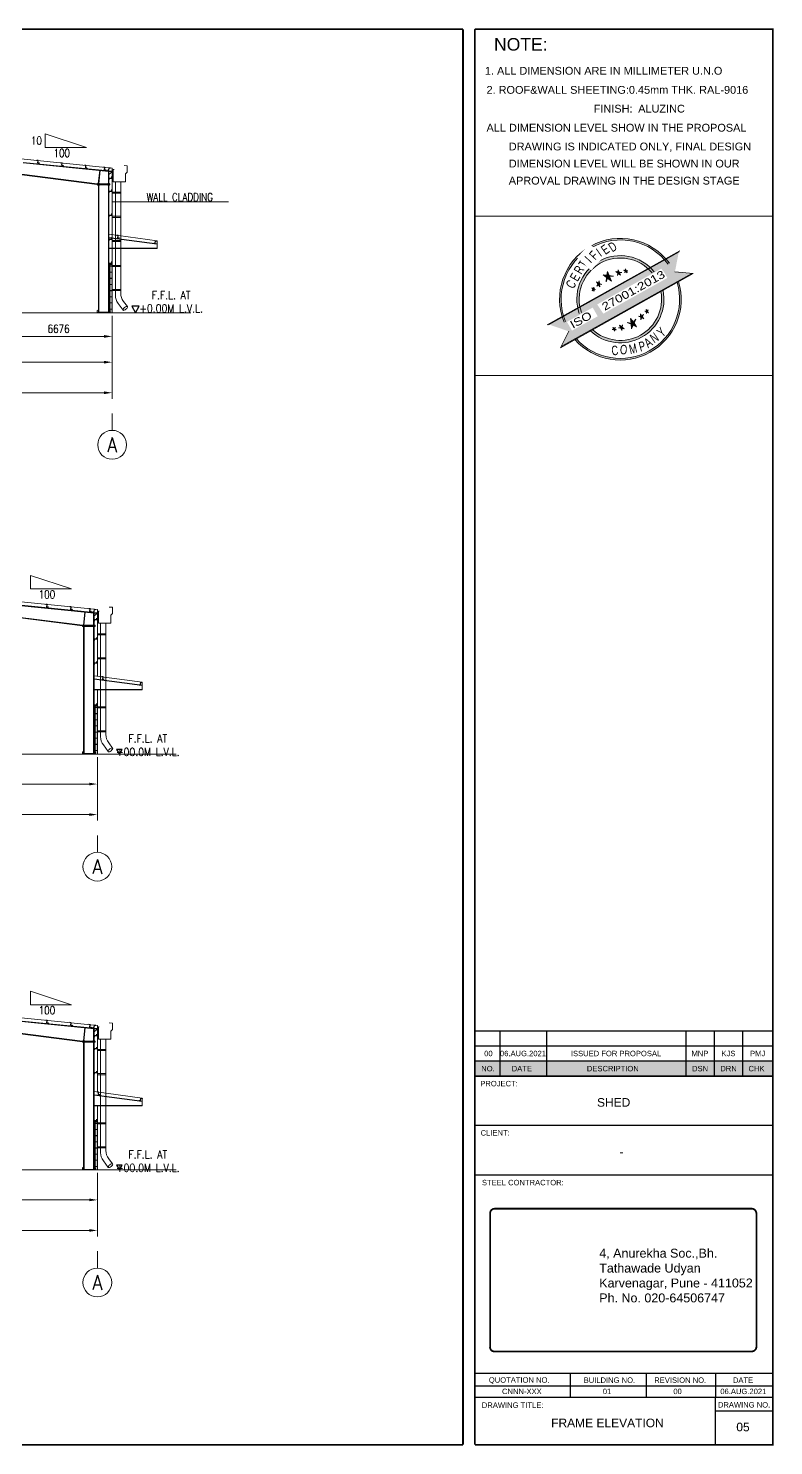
# Model space of a CAD drawing. Header units: millimetres. Extents: x 656141 to 1304589, y -54663 to 110742.
# Drawn here: x 859633 to 906094, y 8730 to 97071 of the extents above; entities that cross this region are included whole.
import ezdxf
from ezdxf.enums import TextEntityAlignment as Align

# ---------------------------------------------------------------- set-up
doc = ezdxf.new("R2010")
doc.units = ezdxf.units.MM
doc.header["$LTSCALE"] = 0.35
doc.header["$MEASUREMENT"] = 0
doc.linetypes.add('CENTER', pattern=[6884.562, 4302.852, -860.57, 860.57, -860.57])
doc.linetypes.add('CONTIN', pattern=[0, 0, 0])
doc.layers.get('0').update_dxf_attribs({"linetype": 'CONTIN'})
doc.layers.get('Defpoints').update_dxf_attribs({"linetype": 'CONTINUOUS'})
doc.layers.add('bORDER', color=1, linetype='CONTINUOUS', lineweight=70)
doc.layers.add('DIMENSIONS', color=7, linetype='CONTINUOUS')
doc.styles.add('ARIAL', font='arial.ttf', dxfattribs={"width": 0.7})
doc.styles.add('ROMANT', font='simplex.shx')
doc.styles.add('S', font='simplex.shx')
doc.styles.add('SIMPLEX', font='simplex.shx', dxfattribs={"width": 0.8})
doc.dimstyles.new('FOR PLAN', dxfattribs={"dimscale": 115, "dimtxt": 2, "dimasz": 2, "dimexe": 1.5, "dimexo": 0.75, "dimgap": 0.9, "dimtad": 1, "dimdec": 0, "dimzin": 0, "dimdsep": 46, "dimtxsty": 'SIMPLEX', "dimcen": 0.09, "dimclrd": 6, "dimclre": 6, "dimclrt": 7, "dimadec": 0, "dimazin": 0, "dimtfac": 1, "dimtdec": 0, "dimtmove": 0, "dimatfit": 3, "dimfxl": 1, "dimtolj": 1, "dimtzin": 0, "dimlwd": 0, "dimlwe": 0, "dimarcsym": 0})

# ---------------------------------------------------------------- blocks, each defined once
blk = doc.blocks.new('*D24')
at = {"color": 6, "linetype": 'ByBlock', "lineweight": 0}
for p, q in [((813958, 79162), (813958, 73983)), ((864858, 79162), (864858, 73983)), ((814458, 74358), (864358, 74358))]:
    blk.add_line(p, q, dxfattribs=at)
at = {"color": 6, "linetype": 'Continuous', "lineweight": 5}
for points in [[(814458, 74442), (814458, 74275), (813958, 74358)], [(864358, 74275), (864358, 74442), (864858, 74358)]]:
    blk.add_solid(points, dxfattribs=at)
at = {"layer": 'Defpoints', "color": 0, "linetype": 'Continuous', "lineweight": 5}
for p in [(813958, 79349), (864858, 79349), (864858, 74358)]:
    blk.add_point(p, dxfattribs=at)
at = {"color": 7, "linetype": 'Continuous', "lineweight": 0, "insert": (839408, 74833), "char_height": 500, "attachment_point": 5, "style": 'SIMPLEX'}
blk.add_mtext('\\A1;{50900 \\Fsimplex.shx|c1;OUT TO OUT OF STEEL LINE }', dxfattribs=at)
blk = doc.blocks.new('*D25')
at = {"color": 6, "linetype": 'ByBlock', "lineweight": 0}
for p, q in [((839408, 79162), (839408, 75886)), ((864858, 79162), (864858, 75886)), ((864358, 76261), (839908, 76261))]:
    blk.add_line(p, q, dxfattribs=at)
at = {"color": 6, "linetype": 'Continuous', "lineweight": 5}
for points in [[(839908, 76345), (839908, 76178), (839408, 76261)], [(864358, 76178), (864358, 76345), (864858, 76261)]]:
    blk.add_solid(points, dxfattribs=at)
at = {"layer": 'Defpoints', "color": 0, "linetype": 'Continuous', "lineweight": 5}
for p in [(839408, 79349), (864858, 79349), (839408, 76261)]:
    blk.add_point(p, dxfattribs=at)
at = {"color": 7, "linetype": 'Continuous', "lineweight": 0, "insert": (852133, 76736), "char_height": 500, "attachment_point": 5, "style": 'SIMPLEX'}
blk.add_mtext('\\A1;{25450}', dxfattribs=at)
blk = doc.blocks.new('*D27')
at = {"color": 6, "linetype": 'ByBlock', "lineweight": 0}
for p, q in [((858182, 79162), (858182, 77493)), ((864858, 79162), (864858, 77493)), ((864358, 77868), (858682, 77868))]:
    blk.add_line(p, q, dxfattribs=at)
at = {"color": 6, "linetype": 'Continuous', "lineweight": 5}
for points in [[(858682, 77952), (858682, 77785), (858182, 77868)], [(864358, 77785), (864358, 77952), (864858, 77868)]]:
    blk.add_solid(points, dxfattribs=at)
at = {"layer": 'Defpoints', "color": 0, "linetype": 'Continuous', "lineweight": 5}
for p in [(858182, 79349), (864858, 79349), (858182, 77868)]:
    blk.add_point(p, dxfattribs=at)
at = {"color": 7, "linetype": 'Continuous', "lineweight": 0, "insert": (861520, 78343), "char_height": 500, "attachment_point": 5, "style": 'SIMPLEX'}
blk.add_mtext('\\A1;{6676}', dxfattribs=at)
blk = doc.blocks.new('ZCOL')
for p, q in [((10, 0), (0, 0)), ((0, 0), (0, -25)), ((10, -3), (10, 0)), ((-10, -25), (-10, -23)), ((0, -25), (-10, -25))]:
    blk.add_line(p, q)
blk = doc.blocks.new('A$C6AC2533B')
at = {"color": 1}
blk.add_lwpolyline([(1, 0), (251, 433), (-249, 433)], close=True, dxfattribs=at)
at = {"const_width": 5}
blk.add_lwpolyline([(1, 433), (1, 817), (4182, 817)], dxfattribs=at)
at = {"color": 1}
blk.add_solid([(-249, 433), (251, 433), (0, 0), (-249, 433)], dxfattribs=at)
blk = doc.blocks.new('A1-SHEET')
at = {"linetype": 'ByBlock', "lineweight": 0}
h = blk.add_hatch(color=12, dxfattribs=at)
h.dxf.hatch_style = 1
h.paths.add_polyline_path([(-82.05, 463.74), (-81.45, 464.08, 0.798439), (-39.12, 487.72), (-38.52, 488.05, -0.803293), (-82.05, 463.74)])
h.paths.add_polyline_path([(-87.44, 473.44, -0.800437), (-43.95, 497.73), (-44.54, 497.4, 0.795518), (-86.85, 473.77)])
h = blk.add_hatch(color=12, dxfattribs=at)
h.dxf.hatch_style = 1
h.paths.add_polyline_path([(-84.66, 467.23), (-87.67, 460.6), (-32.86, 491.22), (-40.08, 492.12), (-38.41, 500.82), (-93.25, 470.19)])
h.paths.add_polyline_path([(-85.4, 471.19), (-83.29, 467.51), (-72.5, 473.53), (-74.61, 477.21)], flags=16)
edge = h.paths.add_edge_path(flags=16)
edge.add_line((-45.86, 493.5), (-72.71, 478.51))
edge.add_line((-72.71, 478.51), (-70.12, 474.63))
edge.add_line((-70.12, 474.63), (-43.27, 489.62))
edge.add_line((-43.27, 489.62), (-44.67, 492.14))
h = blk.add_hatch(color=12, dxfattribs=at)
h.dxf.hatch_style = 1
h.paths.add_polyline_path([(-75.51, 467.39), (-74.6, 467.91, 0.719071), (-45.98, 483.89), (-45.06, 484.4, -0.733025)])
h.paths.add_polyline_path([(-80.9, 477.09, -0.729212), (-50.49, 494.07), (-51.41, 493.56, 0.715067), (-79.98, 477.61)])
h = blk.add_hatch(color=12, dxfattribs=at)
h.dxf.hatch_style = 1
h.paths.add_polyline_path([(-73.05, 487.94), (-72.22, 487.57), (-72.22, 487.57), (-72.22, 487.58), (-71.86, 488.4), (-71.75, 487.36), (-70.78, 486.93), (-71.72, 487.08), (-71.59, 485.93), (-72.27, 486.86), (-72.86, 486.13), (-72.44, 487.1)])
h = blk.add_hatch(color=12, dxfattribs=at)
h.dxf.hatch_style = 1
h.paths.add_polyline_path([(-64.89, 492.3), (-64, 492.18), (-64, 492.17), (-64, 492.18), (-63.88, 493.07), (-63.48, 492.11), (-62.43, 491.97), (-63.37, 491.84), (-62.93, 490.78), (-63.84, 491.48), (-64.2, 490.61), (-64.06, 491.66)])
h = blk.add_hatch(color=12, dxfattribs=at)
h.dxf.hatch_style = 1
h.paths.add_polyline_path([(-61.51, 492.86), (-60.9, 492.78), (-60.9, 492.77), (-60.9, 492.77), (-60.81, 493.39), (-60.54, 492.73), (-59.83, 492.63), (-60.47, 492.55), (-60.16, 491.82), (-60.79, 492.3), (-61.04, 491.7), (-60.94, 492.42)])
h = blk.add_hatch(color=12, dxfattribs=at)
h.dxf.hatch_style = 1
h.paths.add_polyline_path([(-74.92, 485.5), (-74.36, 485.25), (-74.35, 485.24), (-74.36, 485.25), (-74.11, 485.81), (-74.03, 485.1), (-73.37, 484.8), (-74.01, 484.91), (-73.93, 484.12), (-74.39, 484.76), (-74.79, 484.26), (-74.5, 484.92)])
h = blk.add_hatch(color=12, dxfattribs=at)
h.dxf.hatch_style = 1
h.paths.add_polyline_path([(-52.78, 475.66), (-52.14, 475.55), (-52.22, 476.34), (-51.76, 475.69), (-51.35, 476.18), (-51.65, 475.53), (-51.24, 474.95), (-51.8, 475.21), (-51.81, 475.21), (-51.8, 475.2), (-52.06, 474.65), (-52.13, 475.36)])
h = blk.add_hatch(color=12, dxfattribs=at)
h.dxf.hatch_style = 1
h.paths.add_polyline_path([(-63.82, 468.66), (-62.89, 468.77), (-63.31, 469.84), (-62.41, 469.12), (-62.04, 469.99), (-62.19, 468.95), (-61.37, 468.3), (-62.26, 468.43), (-62.27, 468.44), (-62.27, 468.43), (-62.4, 467.54), (-62.78, 468.51)])
h = blk.add_hatch(color=12, dxfattribs=at)
h.dxf.hatch_style = 1
h.paths.add_polyline_path([(-60.14, 470.94), (-58.51, 470.65), (-58.7, 472.67), (-57.53, 471.01), (-56.47, 472.28), (-57.25, 470.6), (-56.19, 469.1), (-57.63, 469.77), (-57.64, 469.77), (-57.63, 469.76), (-58.29, 468.33), (-58.46, 470.16)])
h = blk.add_hatch(color=12, dxfattribs=at)
h.dxf.hatch_style = 1
h.paths.add_polyline_path([(-55.4, 473.58), (-54.47, 473.41), (-54.58, 474.56), (-53.91, 473.62), (-53.31, 474.34), (-53.75, 473.39), (-53.15, 472.53), (-53.97, 472.91), (-53.97, 472.91), (-53.97, 472.91), (-54.35, 472.09), (-54.44, 473.13)])
h = blk.add_hatch(color=12, dxfattribs=at)
h.dxf.hatch_style = 1
h.paths.add_polyline_path([(-66.44, 468.04), (-65.8, 468.11), (-66.09, 468.84), (-65.47, 468.35), (-65.22, 468.95), (-65.32, 468.23), (-64.76, 467.79), (-65.37, 467.88), (-65.37, 467.88), (-65.37, 467.88), (-65.46, 467.27), (-65.73, 467.93)])
blk.add_hatch(color=254).paths.add_polyline_path([(-124.02, 161.04), (0.98, 161.04), (0.98, 154.74), (-124.02, 154.74)])
at = {"color": 12, "linetype": 'Continuous', "lineweight": 5}
for p, q in [((-93.68, 469.95), (-37.98, 501.06)), ((-93.09, 469.9), (-38.24, 500.53)), ((-88.1, 460.36), (-32.43, 491.45)), ((-87.84, 460.89), (-33.02, 491.51)), ((-40.08, 492.12), (-32.43, 491.45)), ((-84.66, 467.23), (-88.1, 460.36))]:
    blk.add_line(p, q, dxfattribs=at)
at = {"color": 12, "linetype": 'ByBlock', "lineweight": 0}
for p, q in [((-73.05, 487.94), (-72.22, 487.57)), ((-72.44, 487.1), (-73.05, 487.94)), ((-71.86, 488.4), (-72.22, 487.57)), ((-71.86, 488.4), (-71.75, 487.36)), ((-68.34, 489.56), (-68.97, 488.02)), ((-68.34, 489.56), (-66.73, 488.32)), ((-64.89, 492.3), (-64, 492.18)), ((-64.89, 492.3), (-64.06, 491.66)), ((-64.06, 491.66), (-64.2, 490.61)), ((-63.84, 491.48), (-64.2, 490.61)), ((-63.88, 493.07), (-64, 492.17)), ((-64, 492.18), (-64, 492.17)), ((-63.48, 492.11), (-63.88, 493.07)), ((-63.84, 491.48), (-62.93, 490.78)), ((-63.48, 492.11), (-62.43, 491.97)), ((-63.37, 491.84), (-62.43, 491.97)), ((-62.93, 490.78), (-63.37, 491.84)), ((-61.51, 492.86), (-60.9, 492.77)), ((-61.51, 492.86), (-60.94, 492.42)), ((-60.94, 492.42), (-61.04, 491.7)), ((-60.79, 492.3), (-61.04, 491.7)), ((-60.81, 493.39), (-60.9, 492.77)), ((-60.9, 492.78), (-60.9, 492.77)), ((-60.54, 492.73), (-60.81, 493.39)), ((-60.79, 492.3), (-60.16, 491.82)), ((-60.54, 492.73), (-59.83, 492.63)), ((-60.47, 492.55), (-59.83, 492.63)), ((-60.16, 491.82), (-60.47, 492.55)), ((-74.92, 485.5), (-74.35, 485.24)), ((-74.5, 484.92), (-74.92, 485.5)), ((-74.5, 484.92), (-74.79, 484.26)), ((-74.39, 484.76), (-74.79, 484.26)), ((-73.93, 484.12), (-74.39, 484.76)), ((-74.11, 485.81), (-74.36, 485.25)), ((-74.36, 485.25), (-74.35, 485.24)), ((-74.11, 485.81), (-74.03, 485.1)), ((-74.03, 485.1), (-73.37, 484.8)), ((-74.01, 484.91), (-73.93, 484.12)), ((-74.01, 484.91), (-73.37, 484.8)), ((-72.44, 487.1), (-72.86, 486.13)), ((-72.27, 486.86), (-72.86, 486.13)), ((-71.59, 485.93), (-72.27, 486.86)), ((-72.22, 487.58), (-72.22, 487.57)), ((-71.75, 487.36), (-70.78, 486.93)), ((-71.72, 487.08), (-71.59, 485.93)), ((-71.72, 487.08), (-70.78, 486.93)), ((-52.22, 476.34), (-51.76, 475.69)), ((-52.14, 475.55), (-52.22, 476.34)), ((-51.76, 475.69), (-51.35, 476.18)), ((-51.65, 475.53), (-51.35, 476.18)), ((-63.31, 469.84), (-62.89, 468.77)), ((-62.41, 469.12), (-63.31, 469.84)), ((-62.41, 469.12), (-62.04, 469.99)), ((-62.19, 468.95), (-62.04, 469.99)), ((-58.46, 470.16), (-60.14, 470.94)), ((-58.51, 470.65), (-60.14, 470.94)), ((-58.7, 472.67), (-57.53, 471.01)), ((-58.51, 470.65), (-58.7, 472.67)), ((-58.29, 468.33), (-58.46, 470.16)), ((-57.53, 471.01), (-56.47, 472.28)), ((-57.25, 470.6), (-56.47, 472.28)), ((-57.25, 470.6), (-56.19, 469.1)), ((-54.44, 473.13), (-55.4, 473.58)), ((-54.47, 473.41), (-55.4, 473.58)), ((-54.58, 474.56), (-53.91, 473.62)), ((-54.47, 473.41), (-54.58, 474.56)), ((-54.35, 472.09), (-54.44, 473.13)), ((-54.35, 472.09), (-53.97, 472.91)), ((-53.15, 472.53), (-53.97, 472.91)), ((-53.97, 472.91), (-53.97, 472.91)), ((-53.91, 473.62), (-53.31, 474.34)), ((-53.75, 473.39), (-53.31, 474.34)), ((-53.75, 473.39), (-53.15, 472.53)), ((-52.13, 475.36), (-52.78, 475.66)), ((-52.14, 475.55), (-52.78, 475.66)), ((-52.06, 474.65), (-52.13, 475.36)), ((-52.06, 474.65), (-51.8, 475.21)), ((-51.24, 474.95), (-51.81, 475.21)), ((-51.8, 475.2), (-51.81, 475.21)), ((-51.65, 475.53), (-51.24, 474.95)), ((-65.8, 468.11), (-66.44, 468.04)), ((-65.73, 467.93), (-66.44, 468.04)), ((-66.09, 468.84), (-65.8, 468.11)), ((-65.47, 468.35), (-66.09, 468.84)), ((-65.73, 467.93), (-65.46, 467.27)), ((-65.47, 468.35), (-65.22, 468.95)), ((-65.46, 467.27), (-65.37, 467.88)), ((-64.76, 467.79), (-65.37, 467.88)), ((-65.37, 467.88), (-65.37, 467.88)), ((-65.32, 468.23), (-65.22, 468.95)), ((-64.76, 467.79), (-65.32, 468.23)), ((-62.89, 468.77), (-63.82, 468.66)), ((-62.78, 468.51), (-63.82, 468.66)), ((-62.78, 468.51), (-62.4, 467.54)), ((-62.4, 467.54), (-62.27, 468.44)), ((-62.26, 468.43), (-62.27, 468.44)), ((-61.37, 468.3), (-62.27, 468.43)), ((-61.37, 468.3), (-62.19, 468.95)), ((-58.29, 468.33), (-57.63, 469.77)), ((-56.19, 469.1), (-57.64, 469.77)), ((-57.63, 469.76), (-57.64, 469.77))]:
    blk.add_line(p, q, dxfattribs=at)
at = {"color": 7}
for p, q in [((-124.02, 173.63), (0.98, 173.63)), ((-113.6, 173.63), (-113.6, 154.74)), ((-94.01, 173.63), (-94.01, 154.74)), ((-35.57, 173.63), (-35.57, 154.74)), ((-23.62, 173.63), (-23.62, 154.74)), ((-11.69, 173.63), (-11.69, 154.74)), ((-124.02, 167.33), (0.98, 167.33)), ((-124.02, 154.74), (0.98, 154.74)), ((-124.02, 134.07), (0.98, 134.07)), ((-124.02, 113.22), (0.98, 113.22)), ((-124.02, 30.04), (0.98, 30.04)), ((-124.02, 30.04), (0.9, 30.04)), ((-84.02, 30.04), (-84.02, 19.95)), ((-52.1, 30.04), (-52.1, 19.95)), ((-23.1, 30.04), (-23.1, 19.95)), ((0.9, 30.04), (0.9, 0.27)), ((0.98, 24.56), (-124.02, 24.56)), ((-124.02, 19.95), (0.9, 19.95)), ((-23.1, 0), (-23.1, 19.95)), ((-23.1, 14.18), (0.9, 14.18))]:
    blk.add_line(p, q, dxfattribs=at)
at = {"linetype": 'CENTER', "lineweight": 0}
blk.add_lwpolyline([(-124.02, 593.98), (0.98, 593.98), (0.98, 515.51), (-124.02, 515.51)], close=True, dxfattribs=at)
at = {"color": 12, "linetype": 'ByBlock', "lineweight": 0}
for radius, start, end in [(25.53, 36.21858, 202.14398), (24.86, 36.40793, 201.95462), (18.29, 39.02854, 199.33402), (17.29, 39.60326, 198.75929), (25.53, 221.63196, 16.7306), (24.86, 221.97079, 16.39177), (18.29, 226.69655, 11.666), (17.29, 227.74363, 10.61892)]:
    blk.add_arc((-62.97, 480.7), radius, start, end, dxfattribs=at)
at = {"layer": 'bORDER', "color": 5, "const_width": 0.75}
for points in [[(-129.02, 593.98), (-840, 593.98), (-840, 0), (-129.02, 0)], [(-129.02, 593.98), (-129.02, 0)], [(-124.02, 0), (0.98, 0), (0.98, 593.98), (-124.02, 593.98)], [(-124.02, 593.98), (-124.02, 0)]]:
    blk.add_lwpolyline(points, dxfattribs=at)
blk.add_lwpolyline([(-115.68, 99.06), (-7.87, 99.06, -0.414214), (-5.89, 97.08), (-5.89, 41.14, -0.414214), (-7.87, 39.16), (-115.68, 39.16, -0.48833), (-117.66, 41.14), (-117.66, 97.08, -0.198912), (-117.08, 98.48, -0.198912), (-115.68, 99.06, -0.587047)], format="xyb", dxfattribs=at)
at = {"layer": 'DIMENSIONS', "color": 7, "linetype": 'Continuous'}
blk.add_lwpolyline([(-124.02, 161.04), (0.98, 161.04), (0.98, 154.74), (-124.02, 154.74)], close=True, dxfattribs=at)
at = {"color": 7, "style": 'ARIAL'}
for s, height, p in [('NOTE:', 5.268, (-116, 585.02)), ('1. ALL DIMENSION ARE IN MILLIMETER U.N.O', 3.2757, (-119.83, 574.91)), ('2. ROOF&WALL SHEETING:0.45mm THK. RAL-9016', 3.2757, (-119.15, 566.91)), ('FINISH:', 3.276, (-74.16, 559.02)), ('ALUZINC', 3.276, (-55.49, 559.02)), ('ALL DIMENSION LEVEL SHOW IN THE PROPOSAL ', 3.2757, (-119.15, 551.02)), ('DRAWING IS INDICATED ONLY, FINAL DESIGN ', 3.2757, (-109.81, 543.14)), ('DIMENSION LEVEL WILL BE SHOWN IN OUR', 3.2757, (-109.81, 535.98)), ('APROVAL DRAWING IN THE DESIGN STAGE', 3.2757, (-109.81, 528.82))]:
    blk.add_text(s, height=height, dxfattribs=at).set_placement(p)
at = {"color": 12, "linetype": 'Continuous', "lineweight": 5, "style": 'ARIAL', "width": 1.2}
for s, p in [('27001:2013', (-69.58, 475.77)), ('ISO ', (-82.92, 468.24))]:
    blk.add_text(s, height=3.327, rotation=29.18128, dxfattribs=at).set_placement(p)
at = {"style": 'ARIAL'}
for s, height, p in [('NO.', 2.282, (-121.37, 156.7)), ('DATE', 2.282, (-108.58, 156.7)), ('DESCRIPTION', 2.2821, (-77.04, 156.7)), ('DSN', 2.282, (-32.89, 156.7)), ('DRN', 2.282, (-21.03, 156.7)), ('CHK', 2.282, (-9.22, 156.7)), ('PROJECT:', 2.282, (-121.78, 150.41)), ('CLIENT:', 2.282, (-121.61, 129.74)), ('STEEL CONTRACTOR:', 2.2821, (-121.09, 108.88)), ('QUOTATION NO.', 2.2821, (-118.19, 26.05)), ('BUILDING NO.', 2.2821, (-78.39, 25.98)), ('REVISION NO.', 2.2821, (-48.76, 25.98)), ('DATE', 2.282, (-15.75, 25.98)), ('DRAWING NO.', 2.2821, (-22.05, 15.62)), ('DRAWING TITLE:', 2.2821, (-121.12, 15.49))]:
    blk.add_text(s, height=height, dxfattribs=at).set_placement(p)
at = {"color": 12, "linetype": 'ByBlock', "lineweight": 0, "char_height": 3.99, "style": 'ARIAL'}
for s, insert, width, attachment_point, rotation in [('R', (-82.77, 492.84), 3.76, 1, 60.03527), ('T', (-80.79, 495.45), 3.76, 1, 60.03527), ('C', (-86.17, 486.73), 3.76, 1, 60.03527), ('E', (-84.4, 489.84), 3.76, 1, 60.03527), ('A', (-49.16, 461.59), 3.76, 9, 33.93507), ('N', (-46.46, 463.68), 3.76, 9, 33.93507), ('Y', (-43.5, 466.25), 3.76, 9, 41.5797), ('C', (-66.46, 456.98), 3.76, 7, 7.21076), ('O', (-63.26, 457.6), 3.76, 7, 356.11704), ('M', (-58.82, 457.63), 3.76, 7, 12.7378), ('P', (-54.59, 458.71), 2.8216, 7, 15.02606)]:
    blk.add_mtext(s, dxfattribs=dict(at, insert=insert, width=width, attachment_point=attachment_point, rotation=rotation))
at = {"insert": (-71.84, 82.27), "char_height": 3.7533, "width": 71.7667, "attachment_point": 1, "style": 'S'}
blk.add_mtext('{\\fArial|b0|i0|c0|p34;4, Anurekha Soc.,Bh. Tathawade Udyan\\PKarvenagar, Pune - 411052 Ph. No. 020-64506747}', dxfattribs=at)
at = {"style": 'ARIAL'}
for tag, height, p in [('00', 2.28, (-118.81, 164.19)), ('16.DEC.14', 2.28, (-102.91, 164.19)), ('ISSUED_FOR_PROPOSAL', 2.28, (-64.79, 164.19)), ('--', 2.28, (-29.6, 164.19)), ('PMJ', 2.28, (-17.64, 164.19)), ('PMJ', 2.28, (-5.37, 164.19)), ('WAREHOUSE', 3.6, (-65.79, 143.67)), ('GHANA_COMMODITY_EXCHANGE', 3.6, (-62.51, 122.94)), ('CNNN-XXX', 2.28, (-104.32, 22.4)), ('01', 2.28, (-68.58, 22.4)), ('01', 2.28, (-38.97, 22.4)), ('16.DEC.14', 2.28, (-11.38, 22.4)), ('COLUMN_LAYOUT_PLAN', 3.6, (-68.41, 9.17)), ('01', 3.6, (-11.52, 7.45))]:
    blk.add_attdef(tag, text='', height=height, dxfattribs=at).set_placement(p, align=Align.MIDDLE_CENTER)
at = {"color": 12, "linetype": 'ByBlock', "lineweight": 0, "insert": (-78.31, 498.31), "char_height": 3.99, "width": 3.76, "attachment_point": 1, "rotation": 47.37465, "style": 'ARIAL', "bg_fill": 2}
blk.add_mtext('I', dxfattribs=at)
at = {"linetype": 'ByBlock', "lineweight": 0}
h = blk.add_hatch(color=12, dxfattribs=at)
h.dxf.hatch_style = 1
h.paths.add_polyline_path([(-70.18, 490.98), (-68.62, 490.77), (-68.61, 490.76), (-68.61, 490.77), (-68.4, 492.34), (-67.7, 490.65), (-65.87, 490.4), (-67.51, 490.19), (-66.73, 488.32), (-68.34, 489.56), (-68.97, 488.02), (-68.73, 489.86)])
at = {"color": 12, "linetype": 'ByBlock', "lineweight": 0}
for p, q in [((-70.18, 490.98), (-68.61, 490.77)), ((-70.18, 490.98), (-68.73, 489.86)), ((-68.73, 489.86), (-68.97, 488.02)), ((-68.62, 490.77), (-68.61, 490.76)), ((-68.4, 492.34), (-68.61, 490.76)), ((-67.7, 490.65), (-68.4, 492.34)), ((-67.7, 490.65), (-65.87, 490.4)), ((-67.51, 490.19), (-65.87, 490.4)), ((-66.73, 488.32), (-67.51, 490.19))]:
    blk.add_line(p, q, dxfattribs=at)
at = {"linetype": 'CENTER', "lineweight": 0}
blk.add_lwpolyline([(-124.02, 515.51), (0.98, 515.51), (0.98, 448.75), (-124.02, 448.75)], close=True, dxfattribs=at)
at = {"color": 12, "linetype": 'ByBlock', "lineweight": 0, "char_height": 3.99, "width": 3.76, "attachment_point": 1, "style": 'ARIAL'}
for s, insert, rotation in [('F', (-76.43, 499.6), 47.37465), ('I', (-73.6, 501.6), 35.48599), ('E', (-71.56, 502.45), 35.48599), ('D', (-68.51, 503.62), 33.19538)]:
    blk.add_mtext(s, dxfattribs=dict(at, insert=insert, rotation=rotation))
blk = doc.blocks.new('*D38')
at = {"color": 6, "linetype": 'ByBlock', "lineweight": 0}
for p, q in [((813034, 51645), (813034, 47689)), ((863934, 51645), (863934, 47689)), ((813534, 48064), (863434, 48064))]:
    blk.add_line(p, q, dxfattribs=at)
at = {"color": 6, "linetype": 'Continuous', "lineweight": 5}
for points in [[(813534, 48148), (813534, 47981), (813034, 48064)], [(863434, 47981), (863434, 48148), (863934, 48064)]]:
    blk.add_solid(points, dxfattribs=at)
at = {"layer": 'Defpoints', "color": 0, "linetype": 'Continuous', "lineweight": 5}
for p in [(813034, 51832), (863934, 51832), (863934, 48064)]:
    blk.add_point(p, dxfattribs=at)
at = {"color": 7, "linetype": 'Continuous', "lineweight": 0, "insert": (838484, 48539), "char_height": 500, "attachment_point": 5, "style": 'SIMPLEX'}
blk.add_mtext('\\A1;{50900 \\Fsimplex.shx|c1;OUT TO OUT OF STEEL LINE }', dxfattribs=at)
blk = doc.blocks.new('*D39')
at = {"color": 6, "linetype": 'ByBlock', "lineweight": 0}
for p, q in [((838484, 51645), (838484, 49592)), ((863934, 51645), (863934, 49592)), ((863434, 49967), (838984, 49967))]:
    blk.add_line(p, q, dxfattribs=at)
at = {"color": 6, "linetype": 'Continuous', "lineweight": 5}
for points in [[(838984, 50051), (838984, 49884), (838484, 49967)], [(863434, 49884), (863434, 50051), (863934, 49967)]]:
    blk.add_solid(points, dxfattribs=at)
at = {"layer": 'Defpoints', "color": 0, "linetype": 'Continuous', "lineweight": 5}
for p in [(838484, 51832), (863934, 51832), (838484, 49967)]:
    blk.add_point(p, dxfattribs=at)
at = {"color": 7, "linetype": 'Continuous', "lineweight": 0, "insert": (851209, 50442), "char_height": 500, "attachment_point": 5, "style": 'SIMPLEX'}
blk.add_mtext('\\A1;25450', dxfattribs=at)
blk = doc.blocks.new('*D43')
at = {"color": 6, "linetype": 'ByBlock', "lineweight": 0}
for p, q in [((813034, 25725), (813034, 21769)), ((863934, 25725), (863934, 21769)), ((813534, 22144), (863434, 22144))]:
    blk.add_line(p, q, dxfattribs=at)
at = {"color": 6, "linetype": 'Continuous', "lineweight": 5}
for points in [[(813534, 22228), (813534, 22061), (813034, 22144)], [(863434, 22061), (863434, 22228), (863934, 22144)]]:
    blk.add_solid(points, dxfattribs=at)
at = {"layer": 'Defpoints', "color": 0, "linetype": 'Continuous', "lineweight": 5}
for p in [(813034, 25912), (863934, 25912), (863934, 22144)]:
    blk.add_point(p, dxfattribs=at)
at = {"color": 7, "linetype": 'Continuous', "lineweight": 0, "insert": (838484, 22619), "char_height": 500, "attachment_point": 5, "style": 'SIMPLEX'}
blk.add_mtext('\\A1;{50900 \\Fsimplex.shx|c1;OUT TO OUT OF STEEL LINE }', dxfattribs=at)
blk = doc.blocks.new('*D44')
at = {"color": 6, "linetype": 'ByBlock', "lineweight": 0}
for p, q in [((838484, 25725), (838484, 23672)), ((863934, 25725), (863934, 23672)), ((863434, 24047), (838984, 24047))]:
    blk.add_line(p, q, dxfattribs=at)
at = {"color": 6, "linetype": 'Continuous', "lineweight": 5}
for points in [[(838984, 24131), (838984, 23964), (838484, 24047)], [(863434, 23964), (863434, 24131), (863934, 24047)]]:
    blk.add_solid(points, dxfattribs=at)
at = {"layer": 'Defpoints', "color": 0, "linetype": 'Continuous', "lineweight": 5}
for p in [(838484, 25912), (863934, 25912), (838484, 24047)]:
    blk.add_point(p, dxfattribs=at)
at = {"color": 7, "linetype": 'Continuous', "lineweight": 0, "insert": (851209, 24522), "char_height": 500, "attachment_point": 5, "style": 'SIMPLEX'}
blk.add_mtext('\\A1;25450', dxfattribs=at)

msp = doc.modelspace()

# ---------------------------------------------------------------- hatches: boundary and pattern name
at = {"lineweight": 0}
msp.add_hatch(color=254, dxfattribs=at).paths.add_polyline_path([(864657.8, 79349.2), (864657.8, 82349.2), (864857.8, 82349.2), (864857.8, 79349.2)])
h = msp.add_hatch(dxfattribs=at)
h.set_pattern_fill('AR-B816C', color=252, scale=24, angle=90, style=0)
h.set_pattern_definition([(90, (1722761.45, -297895.15), (192, 192), [375, -9]), (90, (1722770.45, -298087.15), (192, 192), [375, -9]), (7e-15, (1722761.45, -297895.15), (192, -192), [-201, 183]), (7e-15, (1722761.45, -297904.15), (192, -192), [-201, 183])])
h.paths.add_polyline_path([(864857.8, 82349.2), (864857.8, 79349.2), (864657.8, 79349.2), (864657.8, 82349.2)])

# ---------------------------------------------------------------- linework, layer by layer
at = {"color": 5, "lineweight": 0}
for p, q in [((864857.8, 88364.1), (839767.8, 90873.1)), ((864857.8, 82349.2), (864857.8, 88364.1))]:
    msp.add_line(p, q, dxfattribs=at)
at = {"lineweight": 0}
for p, q in [((864857.8, 88124.8), (859305.8, 88680)), ((864857.8, 88163.1), (859309.7, 88717.9)), ((863928.6, 87342.5), (859230.9, 87941.5)), ((863928.6, 87381), (859234.7, 87979.5)), ((864078.8, 88211.9), (863993, 87390.1)), ((864018.2, 87387), (864104, 88208.9)), ((864619.7, 87387.3), (864619.7, 88148.6)), ((864657.8, 87387.3), (864657.8, 88144.8)), ((863928.6, 87311.1), (863928.6, 87387.3)), ((863928.6, 87387.3), (864714.9, 87387.3)), ((864714.9, 87349.2), (863928.6, 87349.2)), ((864714.9, 87311.1), (863928.6, 87311.1)), ((863970, 87412.7), (863970, 87285.7)), ((863998.7, 79387.3), (863998.7, 87311.1)), ((864036.8, 79387.3), (864036.8, 87311.1)), ((864052.3, 87412.7), (864052.3, 87285.7)), ((864600.6, 87412.7), (864600.6, 87285.7)), ((864619.7, 85412.3), (864619.7, 87311.1)), ((864657.8, 85412.3), (864657.8, 87311.1)), ((864676.8, 87412.7), (864676.8, 87285.7)), ((864714.9, 87387.3), (864714.9, 87311.1)), ((864619.7, 79387.3), (864619.7, 85445.1)), ((864657.8, 79387.3), (864657.8, 85445.1)), ((863998.7, 79521.1), (863922.5, 79488.9)), ((864657.8, 79521.1), (864734, 79488.9)), ((863922.5, 79387.3), (863922.5, 79488.9)), ((864734, 79387.3), (863922.5, 79387.3)), ((863922.5, 79387.3), (863922.5, 79349.2)), ((863922.5, 79349.2), (864734, 79349.2)), ((864657.8, 79387.3), (863998.7, 79387.3)), ((864734, 79387.3), (864734, 79488.9)), ((864734, 79349.2), (864734, 79387.3))]:
    msp.add_line(p, q, dxfattribs=at)
at = {"color": 4, "linetype": 'Continuous', "lineweight": 0}
for p, q in [((865802, 88501.8), (865602.2, 88512.3)), ((865802, 88501.8), (865802, 88112.7)), ((864926.6, 87502.6), (864926.6, 88268.6)), ((865061.1, 87502.6), (865061.1, 80565.1)), ((865389.2, 87502.6), (865389.2, 80565.1)), ((865690.8, 88001.5), (865802, 88112.7)), ((865690.8, 88001.5), (865690.8, 87502.6)), ((865690.8, 87502.6), (865690.8, 88001.5)), ((865061.1, 80565.1), (865061.1, 80428.5)), ((865231.6, 79927), (865535.2, 79507)), ((865567.1, 80054.1), (865807.2, 79728.2))]:
    msp.add_line(p, q, dxfattribs=at)
at = {"linetype": 'Continuous', "lineweight": 0}
for p, q in [((864854, 88125.2), (864657.8, 87968.7)), ((864857.8, 88163.1), (864854, 88125.2)), ((813957.8, 79349.2), (864857.8, 79349.2)), ((864857.8, 79349.2), (869768.7, 79349.2))]:
    msp.add_line(p, q, dxfattribs=at)
at = {"linetype": 'CENTER', "lineweight": 0, "ltscale": 100}
msp.add_line((864926.6, 88268.6), (864979.8, 88263.3), dxfattribs=at)
at = {"color": 1, "linetype": 'ByBlock', "lineweight": 0}
msp.add_line((864857.8, 73058.2), (864857.8, 72013.5), dxfattribs=at)
at = {"color": 4, "linetype": 'Continuous', "lineweight": 0}
msp.add_lwpolyline([(865690.8, 87502.6), (864926.6, 87502.6)], dxfattribs=at)
at = {"color": 5, "linetype": 'CENTER', "lineweight": 0, "ltscale": 100}
for points in [[(865389.2, 86854.8), (864857.8, 86854.8), (864857.8, 86790.4), (865389.2, 86790.4)], [(865389.2, 85354.8), (864857.8, 85354.8), (864857.8, 85290.4), (865389.2, 85290.4)], [(865389.2, 83854.8), (864857.8, 83854.8), (864857.8, 83790.4), (865389.2, 83790.4)], [(865389.2, 82293.8), (864857.8, 82293.8), (864857.8, 82229.4), (865389.2, 82229.4)], [(865389.2, 80800.8), (864857.8, 80800.8), (864857.8, 80736.4), (865389.2, 80736.4)]]:
    msp.add_lwpolyline(points, close=True, dxfattribs=at)
at = {"color": 252, "lineweight": 0}
msp.add_lwpolyline([(864857.8, 82349.2), (864857.8, 79349.2), (864657.8, 79349.2), (864657.8, 82349.2)], close=True, dxfattribs=at)
at = {"color": 1, "linetype": 'ByBlock', "lineweight": 0}
msp.add_circle((864857.8, 71113.5), 900, dxfattribs=at)
at = {"color": 4, "linetype": 'Continuous', "lineweight": 0}
for centre, end in [((865883.7, 80428.5), 217.563109), ((866211.8, 80565.1), 218.403767)]:
    msp.add_arc(centre, 822.7, 180, end, dxfattribs=at)
msp.add_ellipse((865672.5, 79615.9), major_axis=(-137.4, -108.9), ratio=0.3921056, dxfattribs=at)

# ---------------------------------------------------------------- block references
at = {"lineweight": 0, "yscale": -6.3740158, "zscale": -6.3740158}
for p, xscale, rotation in [((860223.7, 88667.5), 8, 354.2894082399999), ((861716.2, 88518.3), 8, 354.2894082399999), ((863208.8, 88369), 8, 354.2894082399999), ((864388.9, 88248.3), 8, 354.2894082399999), ((864659.6, 88221.2), -8, 354.289403875994), ((864676.8, 87739.2), 7.999999999999995, 270.0000153000001), ((864676.8, 86929.2), 7.999999999999995, 270.0000153000001), ((864676.8, 85429.2), 7.999999999999995, 270.0000153000001), ((864676.8, 83929.2), 7.999999999999995, 270.0000153000001), ((864676.8, 82429.2), 7.999999999999995, 270.0000153000001)]:
    msp.add_blockref('ZCOL', p, dxfattribs=dict(at, xscale=xscale, rotation=rotation))
at = {"lineweight": 0, "xscale": 0.918957695634956, "yscale": 0.918957695634956, "zscale": 0.918957695634956}
msp.add_blockref('A$C6AC2533B', (866307.6, 79349.2), dxfattribs=at)

# ---------------------------------------------------------------- texts
at = {"linetype": 'ByBlock', "lineweight": 0, "style": 'S', "width": 0.9}
msp.add_text('A', height=900, dxfattribs=at).set_placement((864857.8, 71113.5), align=Align.MIDDLE_CENTER)
at = {"lineweight": 0, "insert": (868535.8, 80027.4), "char_height": 500, "attachment_point": 5, "style": 'ROMANT'}
msp.add_mtext('{\\W0.85;F.F.L. AT\\P+0.00M L.V.L.}', dxfattribs=at)

# ---------------------------------------------------------------- dimensions: what is measured, and where the dimension line sits
at = {"linetype": 'ByBlock', "lineweight": 0}
for base, p1, p2, text, picture, middle in [((864857.8, 74358.2), (813957.8, 79349.2), (864857.8, 79349.2), '{<> \\Fsimplex.shx|c1;OUT TO OUT OF STEEL LINE }', '*D24', (839407.8, 74833.2)), ((839408.4, 76261.2), (864857.8, 79349.2), (839408.4, 79349.2), '{25450}', '*D25', (852133.1, 76736.2)), ((858182.4, 77868.2), (864857.8, 79349.2), (858182.4, 79349.2), '{6676}', '*D27', (861520.1, 78343.2))]:
    dim = msp.add_linear_dim(base=base, p1=p1, p2=p2, angle=180, text=text, dimstyle='FOR PLAN', override={"dimscale": 250, "dimtxsty": 'SIMPLEX'}, dxfattribs=at)
    dim.commit()
    dim.dimension.update_dxf_attribs({"geometry": picture, "text_midpoint": middle})

# ---------------------------------------------------------------- next in the draw order: block references
at = {"lineweight": 0}
ref = msp.add_blockref('A1-SHEET', (905893.2, 8786), dxfattribs=dict(at, xscale=148.5382849105413, yscale=148.5382849105413, zscale=148.5382849105413))
ref.add_attrib('00', ' 00', dxfattribs={"height": 338.98, "style": 'ARIAL'}).set_placement((888245.7, 33173.8), align=Align.MIDDLE_CENTER)
ref.add_attrib('16.DEC.14', '06.AUG.2021', dxfattribs={"height": 338.976, "style": 'ARIAL'}).set_placement((890467.5, 33173.8), align=Align.MIDDLE_CENTER)
ref.add_attrib('ISSUED_FOR_PROPOSAL', 'ISSUED FOR PROPOSAL', dxfattribs={"height": 338.976, "style": 'ARIAL'}).set_placement((896269.6, 33173.8), align=Align.MIDDLE_CENTER)
ref.add_attrib('RSG', 'MNP', dxfattribs={"height": 338.98, "style": 'ARIAL'}).set_placement((901497.1, 33173.8), align=Align.MIDDLE_CENTER)
ref.add_attrib('KSP', 'KJS', dxfattribs={"height": 338.98, "style": 'ARIAL'}).set_placement((903272.8, 33173.8), align=Align.MIDDLE_CENTER)
ref.add_attrib('TVS', 'PMJ', dxfattribs={"height": 338.98, "style": 'ARIAL'}).set_placement((905095.3, 33173.8), align=Align.MIDDLE_CENTER)
ref.add_attrib('WAREHOUSE', 'SHED', dxfattribs={"height": 535.23, "style": 'ARIAL'}).set_placement((896120.3, 30125.9), align=Align.MIDDLE_CENTER)
ref.add_attrib('GHANA_COMMODITY_EXCHANGE', '-', dxfattribs={"height": 535.2, "style": 'ARIAL'}).set_placement((896608.7, 27046.9), align=Align.MIDDLE_CENTER)
ref.add_attrib('Q-074-OI-GH', 'CNNN-XXX', dxfattribs={"height": 338.98, "style": 'ARIAL'}).set_placement((890398.1, 12113), align=Align.MIDDLE_CENTER)
ref.add_attrib('01', '01', dxfattribs={"height": 338.98, "style": 'ARIAL'}).set_placement((895706.8, 12113), align=Align.MIDDLE_CENTER)
ref.add_attrib('01', '00', dxfattribs={"height": 338.98, "style": 'ARIAL'}).set_placement((900105, 12113), align=Align.MIDDLE_CENTER)
ref.add_attrib('16.DEC.14', '06.AUG.2021', dxfattribs={"height": 338.976, "style": 'ARIAL'}).set_placement((904203.5, 12113), align=Align.MIDDLE_CENTER)
ref.add_attrib('01', '05', dxfattribs={"height": 535.23, "style": 'ARIAL'}).set_placement((904182.5, 9893.3), align=Align.MIDDLE_CENTER)
ref.add_attrib('COLUMN_LAYOUT_PLAN', 'FRAME ELEVATION', dxfattribs={"height": 535.225, "style": 'ARIAL'}).set_placement((895732.4, 10147.5), align=Align.MIDDLE_CENTER)

# ---------------------------------------------------------------- next in the draw order: hatches: boundary and pattern name
for points in [[(863733.8, 51832.2), (863733.8, 54832.2), (863933.8, 54832.2), (863933.8, 51832.2)], [(863733.8, 25912.2), (863733.8, 28912.2), (863933.8, 28912.2), (863933.8, 25912.2)]]:
    msp.add_hatch(color=254, dxfattribs=at).paths.add_polyline_path(points)
h = msp.add_hatch(dxfattribs=at)
h.set_pattern_fill('AR-B816C', color=252, scale=24, angle=90, style=0)
h.set_pattern_definition([(90, (1721837.45, -325412.15), (192, 192), [375, -9]), (90, (1721846.45, -325604.15), (192, 192), [375, -9]), (7e-15, (1721837.45, -325412.15), (192, -192), [-201, 183]), (7e-15, (1721837.45, -325421.15), (192, -192), [-201, 183])])
h.paths.add_polyline_path([(863933.8, 54832.2), (863933.8, 51832.2), (863733.8, 51832.2), (863733.8, 54832.2)])
h = msp.add_hatch(dxfattribs=at)
h.set_pattern_fill('AR-B816C', color=252, scale=24, angle=90, style=0)
h.set_pattern_definition([(90, (1721837.45, -351332.15), (192, 192), [375, -9]), (90, (1721846.45, -351524.15), (192, 192), [375, -9]), (7e-15, (1721837.45, -351332.15), (192, -192), [-201, 183]), (7e-15, (1721837.45, -351341.15), (192, -192), [-201, 183])])
h.paths.add_polyline_path([(863933.8, 28912.2), (863933.8, 25912.2), (863733.8, 25912.2), (863733.8, 28912.2)])

# ---------------------------------------------------------------- next in the draw order: linework, layer by layer
at = {"linetype": 'Continuous', "lineweight": 0}
for p, q in [((860683.3, 89647.7), (860683.3, 90493.4)), ((860683.3, 90493.4), (863255.5, 89647.7)), ((860683.3, 89647.7), (863255.5, 89647.7)), ((859759.3, 62130.7), (859759.3, 62976.4)), ((859759.3, 62976.4), (862331.5, 62130.7)), ((859759.3, 62130.7), (862331.5, 62130.7)), ((863930, 60608.2), (863733.8, 60451.7)), ((863933.8, 60646.1), (863930, 60608.2)), ((813033.8, 51832.2), (863933.8, 51832.2)), ((863933.8, 51832.2), (868843.8, 51832.2)), ((859759.3, 36210.7), (859759.3, 37056.4)), ((859759.3, 37056.4), (862331.5, 36210.7)), ((859759.3, 36210.7), (862331.5, 36210.7)), ((863930, 34688.2), (863733.8, 34531.7)), ((863933.8, 34726.1), (863930, 34688.2)), ((813033.8, 25912.2), (863933.8, 25912.2)), ((863933.8, 25912.2), (868843.8, 25912.2))]:
    msp.add_line(p, q, dxfattribs=at)
at = {"color": 5, "lineweight": 0}
for p, q in [((864657.8, 84235), (867657.8, 83833.7)), ((863933.8, 60847.1), (838843.8, 63356.1)), ((863933.8, 56691.2), (863933.8, 60847.1)), ((863733.8, 56718), (866733.8, 56316.7)), ((863933.8, 54832.2), (863933.8, 55832.2)), ((863933.8, 34927.1), (838843.8, 37436.1)), ((863933.8, 30771.2), (863933.8, 34927.1)), ((863733.8, 30798), (866733.8, 30396.7)), ((863933.8, 28912.2), (863933.8, 29912.2))]:
    msp.add_line(p, q, dxfattribs=at)
at = {"color": 7, "lineweight": 0}
for p, q in [((864657.8, 84040.6), (867657.8, 83640.6)), ((864657.8, 84020.5), (867657.8, 83620.5)), ((864657.8, 83369.2), (867655.8, 83369.2)), ((864657.8, 83349.2), (867657.8, 83349.2)), ((863733.8, 56523.6), (866733.8, 56123.6)), ((863733.8, 56503.5), (866733.8, 56103.5)), ((863733.8, 55852.2), (866731.8, 55852.2)), ((863733.8, 55832.2), (866733.8, 55832.2)), ((863733.8, 30603.6), (866733.8, 30203.6)), ((863733.8, 30583.5), (866733.8, 30183.5)), ((863733.8, 29932.2), (866731.8, 29932.2)), ((863733.8, 29912.2), (866733.8, 29912.2))]:
    msp.add_line(p, q, dxfattribs=at)
at = {"color": 5, "linetype": 'Continuous', "lineweight": 0}
for p, q in [((867657.8, 83640.6), (867657.8, 83833.7)), ((866733.8, 56123.6), (866733.8, 56316.7)), ((866733.8, 30203.6), (866733.8, 30396.7))]:
    msp.add_line(p, q, dxfattribs=at)
at = {"color": 0, "linetype": 'Continuous', "lineweight": 0}
for p, q in [((867657.8, 83349.2), (867657.8, 83640.6)), ((866733.8, 55832.2), (866733.8, 56123.6)), ((866733.8, 29912.2), (866733.8, 30203.6))]:
    msp.add_line(p, q, dxfattribs=at)
at = {"lineweight": 0}
for p, q in [((863933.8, 60607.8), (858381.8, 61163)), ((863933.8, 60646.1), (858385.7, 61200.9)), ((863004.6, 59825.5), (858306.9, 60424.5)), ((863004.6, 59864), (858310.7, 60462.5)), ((863154.8, 60694.9), (863069, 59873.1)), ((863094.2, 59870), (863180, 60691.9)), ((863695.7, 59870.3), (863695.7, 60631.6)), ((863733.8, 59870.3), (863733.8, 60627.8)), ((863004.6, 59794.1), (863004.6, 59870.3)), ((863004.6, 59870.3), (863790.9, 59870.3)), ((863790.9, 59832.2), (863004.6, 59832.2)), ((863790.9, 59794.1), (863004.6, 59794.1)), ((863046, 59895.7), (863046, 59768.7)), ((863074.7, 51870.3), (863074.7, 59794.1)), ((863112.8, 51870.3), (863112.8, 59794.1)), ((863128.3, 59895.7), (863128.3, 59768.7)), ((863676.6, 59895.7), (863676.6, 59768.7)), ((863695.7, 57895.3), (863695.7, 59794.1)), ((863733.8, 57895.3), (863733.8, 59794.1)), ((863752.8, 59895.7), (863752.8, 59768.7)), ((863790.9, 59870.3), (863790.9, 59794.1)), ((863695.7, 51870.3), (863695.7, 57928.1)), ((863733.8, 51870.3), (863733.8, 57928.1)), ((863074.7, 52004.1), (862998.5, 51971.9)), ((862998.5, 51870.3), (862998.5, 51971.9)), ((863810, 51870.3), (862998.5, 51870.3)), ((862998.5, 51870.3), (862998.5, 51832.2)), ((862998.5, 51832.2), (863810, 51832.2)), ((863733.8, 51870.3), (863074.7, 51870.3)), ((863733.8, 52004.1), (863810, 51971.9)), ((863733.8, 52004.1), (863810, 51971.9)), ((863810, 51870.3), (863810, 51971.9)), ((863810, 51870.3), (863810, 51971.9)), ((863810, 51832.2), (863810, 51870.3)), ((863004.6, 33905.5), (858306.9, 34504.5)), ((863004.6, 33944), (858310.7, 34542.5)), ((863933.8, 34687.8), (858381.8, 35243)), ((863933.8, 34726.1), (858385.7, 35280.9)), ((863154.8, 34774.9), (863069, 33953.1)), ((863094.2, 33950), (863180, 34771.9)), ((863695.7, 33950.3), (863695.7, 34711.6)), ((863733.8, 33950.3), (863733.8, 34707.8)), ((863004.6, 33874.1), (863004.6, 33950.3)), ((863004.6, 33950.3), (863790.9, 33950.3)), ((863790.9, 33912.2), (863004.6, 33912.2)), ((863790.9, 33874.1), (863004.6, 33874.1)), ((863046, 33975.7), (863046, 33848.7)), ((863074.7, 25950.3), (863074.7, 33874.1)), ((863112.8, 25950.3), (863112.8, 33874.1)), ((863128.3, 33975.7), (863128.3, 33848.7)), ((863676.6, 33975.7), (863676.6, 33848.7)), ((863695.7, 31975.3), (863695.7, 33874.1)), ((863733.8, 31975.3), (863733.8, 33874.1)), ((863752.8, 33975.7), (863752.8, 33848.7)), ((863790.9, 33950.3), (863790.9, 33874.1)), ((863695.7, 25950.3), (863695.7, 32008.1)), ((863733.8, 25950.3), (863733.8, 32008.1)), ((863074.7, 26084.1), (862998.5, 26051.9)), ((862998.5, 25950.3), (862998.5, 26051.9)), ((863810, 25950.3), (862998.5, 25950.3)), ((862998.5, 25950.3), (862998.5, 25912.2)), ((862998.5, 25912.2), (863810, 25912.2)), ((863733.8, 25950.3), (863074.7, 25950.3)), ((863733.8, 26084.1), (863810, 26051.9)), ((863733.8, 26084.1), (863810, 26051.9)), ((863810, 25950.3), (863810, 26051.9)), ((863810, 25950.3), (863810, 26051.9)), ((863810, 25912.2), (863810, 25950.3))]:
    msp.add_line(p, q, dxfattribs=at)
at = {"color": 4, "linetype": 'Continuous', "lineweight": 0}
for p, q in [((864878, 60984.8), (864678.2, 60995.3)), ((864878, 60984.8), (864878, 60595.7)), ((864002.6, 59985.6), (864002.6, 60751.6)), ((864766.8, 60484.5), (864878, 60595.7)), ((864766.8, 60484.5), (864766.8, 59985.6)), ((864766.8, 59985.6), (864766.8, 60484.5)), ((864137.1, 59985.6), (864137.1, 53048.1)), ((864465.2, 59985.6), (864465.2, 53048.1)), ((864137.1, 53048.1), (864137.1, 52911.5)), ((864307.6, 52410), (864611.2, 51990)), ((864643.1, 52537.1), (864883.2, 52211.2)), ((864002.6, 34065.6), (864002.6, 34831.6)), ((864878, 35064.8), (864678.2, 35075.3)), ((864766.8, 34564.5), (864878, 34675.7)), ((864766.8, 34564.5), (864766.8, 34065.6)), ((864766.8, 34065.6), (864766.8, 34564.5)), ((864878, 35064.8), (864878, 34675.7)), ((864137.1, 34065.6), (864137.1, 27128.1)), ((864465.2, 34065.6), (864465.2, 27128.1)), ((864137.1, 27128.1), (864137.1, 26991.5)), ((864643.1, 26617.1), (864883.2, 26291.2)), ((864307.6, 26490), (864611.2, 26070))]:
    msp.add_line(p, q, dxfattribs=at)
at = {"linetype": 'CENTER', "lineweight": 0, "ltscale": 100}
for p, q in [((864002.6, 60751.6), (864055.8, 60746.3)), ((864002.6, 34831.6), (864055.8, 34826.3))]:
    msp.add_line(p, q, dxfattribs=at)
at = {"color": 1, "linetype": 'ByBlock', "lineweight": 0}
for p, q in [((863933.8, 46764.2), (863933.8, 45719.5)), ((863933.8, 20844.2), (863933.8, 19799.5))]:
    msp.add_line(p, q, dxfattribs=at)
at = {"color": 5, "linetype": 'CENTER', "lineweight": 0, "ltscale": 100}
for points in [[(864465.2, 59337.8), (863933.8, 59337.8), (863933.8, 59273.4), (864465.2, 59273.4)], [(864465.2, 57837.8), (863933.8, 57837.8), (863933.8, 57773.4), (864465.2, 57773.4)], [(864465.2, 54776.8), (863933.8, 54776.8), (863933.8, 54712.4), (864465.2, 54712.4)], [(864465.2, 53283.8), (863933.8, 53283.8), (863933.8, 53219.4), (864465.2, 53219.4)], [(864465.2, 33417.8), (863933.8, 33417.8), (863933.8, 33353.4), (864465.2, 33353.4)], [(864465.2, 31917.8), (863933.8, 31917.8), (863933.8, 31853.4), (864465.2, 31853.4)], [(864465.2, 28856.8), (863933.8, 28856.8), (863933.8, 28792.4), (864465.2, 28792.4)], [(864465.2, 27363.8), (863933.8, 27363.8), (863933.8, 27299.4), (864465.2, 27299.4)]]:
    msp.add_lwpolyline(points, close=True, dxfattribs=at)
at = {"color": 4, "linetype": 'Continuous', "lineweight": 0}
for points in [[(864766.8, 59985.6), (864002.6, 59985.6)], [(864766.8, 34065.6), (864002.6, 34065.6)]]:
    msp.add_lwpolyline(points, dxfattribs=at)
at = {"color": 252, "lineweight": 0}
for points in [[(863933.8, 54832.2), (863933.8, 51832.2), (863733.8, 51832.2), (863733.8, 54832.2)], [(863933.8, 28912.2), (863933.8, 25912.2), (863733.8, 25912.2), (863733.8, 28912.2)]]:
    msp.add_lwpolyline(points, close=True, dxfattribs=at)
at = {"color": 1, "linetype": 'ByBlock', "lineweight": 0}
for centre in [(863933.8, 44819.5), (863933.8, 18899.5)]:
    msp.add_circle(centre, 900, dxfattribs=at)
at = {"color": 4, "linetype": 'Continuous', "lineweight": 0}
for centre, end in [((865287.8, 53048.1), 218.403767), ((864959.7, 52911.5), 217.563109), ((864959.7, 26991.5), 217.563109), ((865287.8, 27128.1), 218.403767)]:
    msp.add_arc(centre, 822.7, 180, end, dxfattribs=at)
for centre in [(864748.5, 52098.9), (864748.5, 26178.9)]:
    msp.add_ellipse(centre, major_axis=(-137.4, -108.9), ratio=0.3921056, dxfattribs=at)

# ---------------------------------------------------------------- next in the draw order: block references
at = {"lineweight": 0}
for p, xscale, yscale, zscale, rotation in [((865209.3, 83999.3), 7.999999999999971, -6.3740158, -6.3740158, 354.2894063000001), ((867547.9, 83668.6), -7.999999999999968, -6.3740029, -6.3740029, 354.2894062999999), ((860792.2, 61001.3), 8, -6.3740158, -6.3740158, 354.2894082399999), ((862284.8, 60852), 8, -6.3740158, -6.3740158, 354.2894082399999), ((863464.9, 60731.3), 8, -6.3740158, -6.3740158, 354.2894082399999), ((863735.6, 60704.2), -8, -6.3740158, -6.3740158, 354.289403875994), ((863752.8, 60222.2), 7.999999999999995, -6.3740158, -6.3740158, 270.0000153000001), ((863752.8, 59018.2), 7.999999999999995, -6.3740158, -6.3740158, 270.0000153000001), ((863752.8, 57518.2), 7.999999999999995, -6.3740158, -6.3740158, 270.0000153000001), ((864285.3, 56482.3), 7.99999999999997, -6.3740158, -6.3740158, 354.2894063000001), ((866623.9, 56151.6), -7.999999999999967, -6.3740029, -6.3740029, 354.2894062999999), ((863752.8, 54912.2), 7.999999999999995, -6.3740158, -6.3740158, 270.0000153000001), ((860792.2, 35081.3), 8, -6.3740158, -6.3740158, 354.2894082399999), ((862284.8, 34932), 8, -6.3740158, -6.3740158, 354.2894082399999), ((863464.9, 34811.3), 8, -6.3740158, -6.3740158, 354.2894082399999), ((863735.6, 34784.2), -8, -6.3740158, -6.3740158, 354.289403875994), ((863752.8, 34302.2), 7.999999999999995, -6.3740158, -6.3740158, 270.0000153000001), ((863752.8, 33492.2), 7.999999999999995, -6.3740158, -6.3740158, 270.0000153000001), ((863752.8, 31992.2), 7.999999999999995, -6.3740158, -6.3740158, 270.0000153000001), ((863999.7, 30599.2), 7.999999999999969, -6.3740158, -6.3740158, 354.2894063000001), ((866623.9, 30231.6), -7.999999999999967, -6.3740029, -6.3740029, 354.2894062999999), ((863752.8, 28992.2), 7.999999999999995, -6.3740158, -6.3740158, 270.0000153000001)]:
    msp.add_blockref('ZCOL', p, dxfattribs=dict(at, xscale=xscale, yscale=yscale, zscale=zscale, rotation=rotation))
at = {"lineweight": 0, "xscale": 0.675925925925926, "yscale": 0.675925925925926, "zscale": 0.675925925925926}
for p in [(865306.3, 51832.2), (865306.3, 25912.2)]:
    msp.add_blockref('A$C6AC2533B', p, dxfattribs=at)

# ---------------------------------------------------------------- next in the draw order: texts
at = {"linetype": 'ByBlock', "lineweight": 0, "style": 'S', "width": 0.9}
for p in [(863933.8, 44819.5), (863933.8, 18899.5)]:
    msp.add_text('A', height=900, dxfattribs=at).set_placement(p, align=Align.MIDDLE_CENTER)
at = {"color": 7, "linetype": 'ByBlock', "lineweight": 0, "char_height": 500, "attachment_point": 5, "style": 'SIMPLEX'}
for s, insert in [('{\\A1;10}', (860138.4, 90074.2)), ('{\\A1;100}', (861715.1, 89301.9)), ('{\\A1;WALL CLADDING}', (869075.9, 86553.2)), ('{\\A1;100}', (860791.1, 61784.9)), ('{\\A1;100}', (860791.1, 35864.9))]:
    msp.add_mtext(s, dxfattribs=dict(at, insert=insert))
at = {"lineweight": 0, "char_height": 500, "attachment_point": 5, "style": 'ROMANT'}
for insert in [(867080, 52384.2), (867080, 26464.2)]:
    msp.add_mtext('\\A1;{\\W0.85;F.F.L. AT\\P+00.0M L.V.L.}', dxfattribs=dict(at, insert=insert))

# ---------------------------------------------------------------- next in the draw order: dimensions: what is measured, and where the dimension line sits
at = {"linetype": 'ByBlock', "lineweight": 0}
for base, p1, p2, picture, middle in [((863933.8, 48064.2), (813033.8, 51832.2), (863933.8, 51832.2), '*D38', (838483.8, 48539.2)), ((863933.8, 22144.2), (813033.8, 25912.2), (863933.8, 25912.2), '*D43', (838483.8, 22619.2))]:
    dim = msp.add_linear_dim(base=base, p1=p1, p2=p2, angle=180, text='{<> \\Fsimplex.shx|c1;OUT TO OUT OF STEEL LINE }', dimstyle='FOR PLAN', override={"dimscale": 250, "dimtxsty": 'SIMPLEX'}, dxfattribs=at)
    dim.commit()
    dim.dimension.update_dxf_attribs({"geometry": picture, "text_midpoint": middle})
for base, p1, p2, picture, middle in [((838483.8, 49967.2), (863933.8, 51832.2), (838483.8, 51832.2), '*D39', (851208.8, 50442.2)), ((838483.8, 24047.2), (863933.8, 25912.2), (838483.8, 25912.2), '*D44', (851208.8, 24522.2))]:
    dim = msp.add_linear_dim(base=base, p1=p1, p2=p2, angle=180, dimstyle='FOR PLAN', override={"dimscale": 250}, dxfattribs=at)
    dim.commit()
    dim.dimension.update_dxf_attribs({"geometry": picture, "text_midpoint": middle})

# ---------------------------------------------------------------- next in the draw order: leaders
at = {"linetype": 'Continuous', "lineweight": 0}
msp.add_leader([(864857.8, 86262.2), (872113.8, 86262.2)], dimstyle='FOR PLAN', override={"dimgap": 0.9, "dimtad": 0}, dxfattribs=at)

doc.saveas('drawing.dxf')
